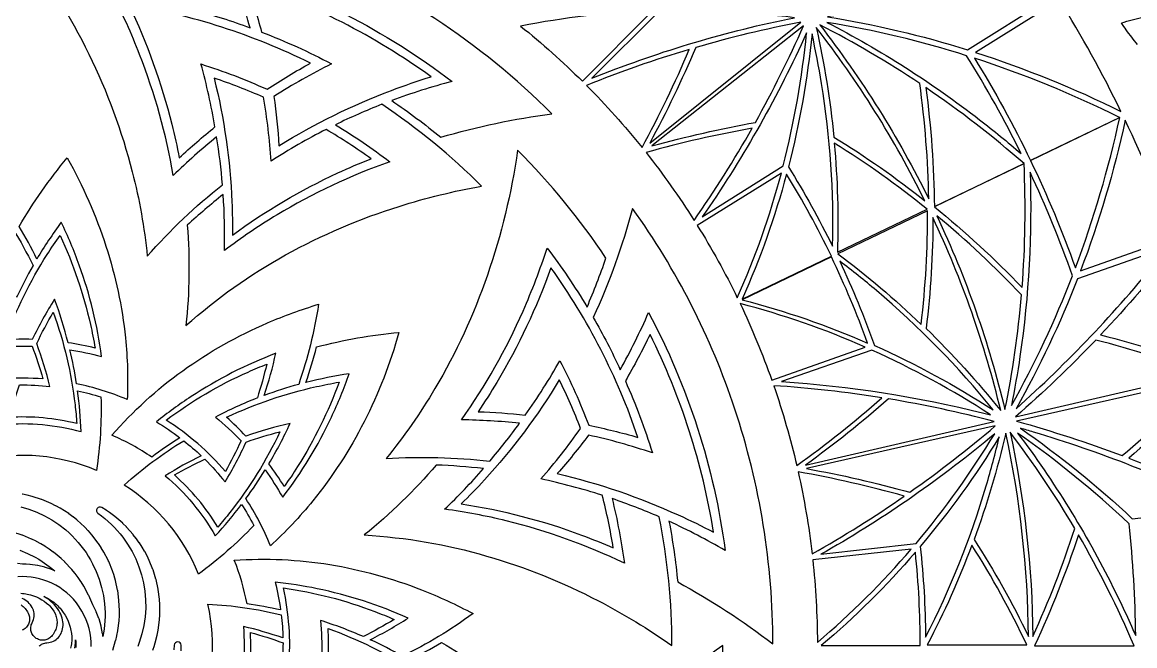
# Model space of a CAD drawing. Extents: x 10 to 990, y 10 to 990.
# Drawn here: x 500 to 760.8, y 499.9 to 646.1 of the extents above; entities that cross this region are included whole.
import ezdxf

# ---------------------------------------------------------------- set-up
doc = ezdxf.new("R2010")
doc.units = 0

msp = doc.modelspace()

# ---------------------------------------------------------------- linework, layer by layer
for points in [[(598.1, 619.16, -0.039137), (624.15, 624.68, 0.100933), (565.38, 663.4, 0.054608), (528.7, 673.62, -0.040943), (540.29, 649.03, -0.022556), (553.4, 644.85, 0.023142), (548.62, 659.02, -0.089102), (600.74, 632.25, 0.022702), (586.59, 627.78, -0.023162), (598.1, 619.16)], [(537.5, 649.75, 0.018968), (532.52, 660.98, 0.049635), (500, 664.2, -0.046935), (515.61, 638.67, -0.0509), (525.79, 611.07, -0.037524), (529.3, 591.28, -0.044911), (546.93, 608.05, 0.019797), (545.56, 619.26, 0.02392), (535.39, 610.21, 0.050308), (527.51, 638.55, 0.025022), (521.09, 652.91, -0.027233), (537.5, 649.75)], [(556.1, 643.83, -0.029379), (572.49, 636.38, 0.024865), (558.98, 628.74, -0.019341), (560.17, 617.19, -0.047708), (586.53, 630.15, -0.014917), (595.81, 633.37, 0.074886), (552.46, 655.64, -0.019203), (556.1, 643.83)], [(545.17, 621.6, 0.024942), (541.89, 636.35, -0.029298), (557.38, 630.42, -0.018964), (567.54, 636.54, 0.074298), (524.99, 650.26, -0.049149), (535.05, 622.22, -0.014147), (536.79, 614.32, -0.019403), (545.17, 621.6)], [(688.72, 647.42, -0.036304), (721.55, 639.67), (740.52, 651.63, 0.041132), (691.82, 647.93, 0.002706), (688.72, 647.42)], [(723.41, 639.07, -0.036375), (757.54, 625.24, 0.026016), (743.12, 651.34), (723.41, 639.07)], [(647.64, 648.77, 0.040636), (616.82, 645.23, -0.026094), (631.29, 632.3), (647.64, 648.77)], [(680.98, 647.21, 0.037811), (649.39, 648.83), (633.5, 633, -0.044323), (679.4, 646.89), (680.98, 647.21)], [(682.5, 646.17, 0.022902), (657.86, 640.2, -0.023311), (647.08, 617.8), (682.5, 646.17)], [(683.16, 645.33), (647.61, 617.13, -0.023311), (671.85, 622.64, 0.022905), (683.16, 645.33)], [(686.11, 644.9, -0.030301), (690.26, 619.21, -0.030296), (711.57, 604.26, 0.050959), (686.11, 644.9)], [(686.93, 645.52, -0.050958), (712.49, 604.7, 0.029902), (710.37, 631.78, 0.029905), (686.93, 645.52)], [(688.6, 646.11, -0.045841), (724.41, 623.27, -0.012844), (734.12, 615.36, 0.025194), (721.34, 638.3, 0.036349), (688.6, 646.11)], [(683.84, 643.62, -0.044453), (660.17, 601.62), (659.39, 600.5), (678.37, 612.46, 0.037824), (683.84, 643.62)], [(685.12, 643.43, -0.037775), (679.58, 612.22, -0.025177), (689.95, 593.61, 0.046732), (687.34, 631.79, 0.013733), (685.12, 643.43)], [(656.35, 639.76, 0.024015), (632.27, 631.32, -0.026175), (645.27, 616.78, 0.024025), (656.35, 639.76)], [(723.21, 637.7, -0.026013), (736.32, 613.74), (757.23, 623.81, 0.036413), (723.21, 637.7)], [(571.22, 621.01, 0.024933), (558.34, 613.57, 0.025789), (556.56, 628.54, 0.022319), (544.97, 633.04, -0.050564), (549.14, 604.03, -0.014247), (549.24, 596.2, -0.050993), (573.95, 610.79, -0.014203), (581.76, 614.14, 0.02236), (571.22, 621.01)], [(711.8, 630.81, -0.030682), (713.8, 602.91), (734.82, 613.02, 0.030342), (711.8, 630.81)], [(538.68, 598.54, -0.045607), (538.37, 575.01, -0.055143), (561.73, 591.57, -0.0509), (588.34, 602.97, -0.032283), (607.68, 607.7, 0.049562), (584.25, 626.89, 0.018917), (573.39, 622.1, -0.02698), (586.15, 613.43, 0.050147), (559.71, 600.97, 0.02738), (547.39, 592.6, 0.024275), (547.1, 605.75, 0.020215), (538.68, 598.54)], [(746.87, 588.53, 0.036442), (757.24, 623.79), (736.33, 613.73, -0.026064), (746.87, 588.53)], [(671.08, 621.28, 0.024019), (646.21, 615.6, -0.026187), (657.48, 599.68, 0.024021), (671.08, 621.28)], [(748.07, 587.84), (769.95, 595.59, 0.026055), (758.55, 623.14, -0.0364), (748.07, 587.84)], [(632.4, 579.36, 0.018914), (636.81, 590.83, 0.049621), (616.1, 616.11, -0.047291), (609.02, 586.84, -0.050702), (596.72, 560.22, -0.037324), (585.26, 543.82, -0.04491), (609.58, 543.22, 0.019802), (616.55, 552.11, 0.023917), (602.95, 552.9, 0.050095), (617.38, 578.42, 0.025119), (623.03, 593.2, -0.026976), (632.4, 579.36)], [(690.33, 617.79, -0.031571), (691.07, 592.19), (712.09, 602.31, 0.031138), (690.33, 617.79)], [(499.29, 598.28, -0.042375), (510.54, 614.33, -0.049239), (519.61, 593.63, -0.052538), (524.18, 572.14, -0.03718), (524.6, 557.66, 0.049856), (512.71, 561.39, 0.020935), (511.15, 569.35, -0.027109), (518.58, 567.74, 0.05414), (513.36, 589.17, 0.024994), (509.14, 599.26, 0.023686), (503.41, 590.62, 0.019768), (499.29, 598.28)], [(734.37, 583.92, 0.030379), (734.83, 613.01), (713.81, 602.89, -0.030723), (734.37, 583.92)], [(677.93, 610.77), (658.22, 598.51, -0.026034), (667.61, 581.52, 0.040612), (677.93, 610.77)], [(679.13, 610.53, -0.04055), (668.74, 581.23), (689.66, 591.3, 0.026021), (679.13, 610.53)], [(731.85, 556.24, 0.036326), (746.17, 586.71, 0.025177), (736.22, 611, -0.045743), (733.86, 567.78, -0.012924), (731.85, 556.24)], [(491.67, 560.55, 0.0218), (490.25, 552.68, 0.049445), (480.01, 549.71, -0.059607), (481.11, 572.59, -0.053039), (487.11, 593.99, -0.028546), (492.53, 605.66, -0.043405), (502.52, 589.1, 0.02015), (498.64, 581.57, 0.024272), (493.59, 590.47, 0.053797), (486.72, 569.29, 0.025917), (485.17, 559.3, -0.027146), (491.67, 560.55)], [(653.63, 514.89, -0.039084), (675.95, 500.37, 0.079827), (667.03, 555.45, 0.075683), (643.05, 602.47, -0.040891), (633.86, 576.88, -0.022445), (640.18, 564.66, 0.02314), (646.81, 578.06, -0.089426), (664.76, 522.28, 0.022769), (651.59, 529.13, -0.02326), (653.63, 514.89)], [(710.71, 575.28, 0.031172), (712.18, 601.94), (691.16, 591.83, -0.031609), (710.71, 575.28)], [(729.35, 555.09, 0.050964), (713.47, 600.34, -0.030312), (711.86, 574.36, -0.030291), (729.35, 555.09)], [(730.34, 555.3, 0.0299), (734.23, 582.19, 0.029918), (714.4, 600.75, -0.050961), (730.34, 555.3)], [(510.74, 571, 0.026308), (507.57, 581.21, 0.027319), (502.35, 571.77, 0.02217), (495.99, 571.69, -0.053887), (505.83, 591.66, -0.0124), (508.85, 596.17, -0.052585), (515.97, 575.28, -0.014096), (517.06, 569.75, 0.022378), (510.74, 571)], [(732.94, 555.52, 0.041135), (766.44, 590.73, 0.002717), (768.55, 593.37), (747.37, 586.01, -0.036292), (732.94, 555.52)], [(752.77, 572.83, -0.022583), (778.95, 564.78, 0.02619), (770.66, 593.57, -0.022577), (752.77, 572.83)], [(698.13, 570.89, 0.026078), (689.67, 591.11), (668.75, 581.04, -0.040577), (698.13, 570.89)], [(727.59, 555.23, 0.046679), (700.2, 583.25, 0.013762), (691.65, 590.08, -0.025173), (699.73, 570.37, -0.037749), (727.59, 555.23)], [(497.92, 579.99, 0.026499), (494.14, 569.87, -0.029212), (502.29, 570.2, -0.020913), (504.84, 562.5, 0.07371), (486.49, 561.21, -0.056126), (492.1, 582.82, -0.011132), (493.88, 587.16, -0.019901), (497.92, 579.99)], [(617.92, 554.04, 0.024952), (626.03, 566.78, -0.029318), (632.79, 551.64, -0.018967), (644.31, 548.8, 0.074038), (623.91, 588.57, -0.048924), (611.24, 561.7, -0.014279), (606.85, 554.82, -0.019404), (617.92, 554.04)], [(536.93, 548.71, 0.021786), (530.36, 544.15, 0.049492), (521.01, 549.28, -0.058489), (537.6, 564.42, -0.054482), (557.48, 575.64, -0.028252), (569.44, 580, -0.043421), (564.79, 561.23, 0.020185), (556.72, 558.65, 0.024314), (559.45, 568.51, 0.053985), (539.56, 558.36, 0.025724), (531.45, 552.42, -0.027078), (536.93, 548.71)], [(697.57, 569.98, 0.040636), (668.27, 580.16, -0.026094), (675.69, 562.23), (697.57, 569.98)], [(499.38, 561.12, -0.029377), (506.49, 560.72, 0.027502), (503.39, 570.83, -0.020593), (507.27, 578.13, -0.057431), (512.37, 556.42, -0.011879), (512.77, 552.03, 0.074754), (496.94, 553.49, -0.022096), (499.38, 561.12)], [(569, 570, -0.042352), (588.3, 573.4, -0.049082), (580.11, 552.41, -0.052696), (568.11, 533.92, -0.037174), (558.17, 523.38, 0.050004), (552.4, 534.43, 0.020908), (556.93, 541.16, -0.027183), (561.04, 534.76, 0.053865), (572.45, 553.5, 0.025367), (576.65, 563.73, 0.023708), (566.5, 561.68, 0.019782), (569, 570)], [(641.37, 562.03, -0.029386), (647.7, 545.18, 0.024859), (632.74, 549.33, -0.019327), (625.42, 540.31, -0.048663), (653.76, 530.61, -0.014105), (662.06, 526.56, 0.075118), (647.15, 572.95, -0.019198), (641.37, 562.03)], [(732.84, 553.64), (777.07, 563.82, 0.021984), (751.63, 571.63, -0.022402), (732.84, 553.64)], [(726.93, 554.11, 0.037811), (699.17, 569.27), (677.98, 561.9, -0.044323), (725.37, 554.5), (726.93, 554.11)], [(555.1, 558.04, 0.026503), (545.27, 553.56, -0.02925), (551.27, 548.02, -0.020904), (547.63, 540.78, 0.074071), (533.73, 552.84, -0.055992), (552.92, 564.12, -0.011374), (557.31, 565.97, -0.019922), (555.1, 558.04)], [(518.45, 558.27, -0.045293), (517.38, 541.05, 0.156191), (490.32, 543.51, -0.04784), (492.8, 560.7, -0.022307), (498.24, 561.1, 0.026727), (495.55, 551.82, -0.089001), (513.8, 550.15, 0.026244), (512.95, 559.74, -0.023396), (518.45, 558.27)], [(557.81, 542.61, 0.026285), (562.79, 552.08, 0.027247), (552.42, 549.09, 0.022145), (547.87, 553.53, -0.053915), (568.94, 560.69, -0.012394), (574.27, 561.75, -0.05261), (564.53, 541.94, -0.014169), (561.39, 537.26, 0.022535), (557.81, 542.61)], [(635.95, 535.21, 0.024917), (621.57, 539.06, 0.02578), (630.89, 550.89, 0.022315), (625.87, 562.27, -0.050569), (608.32, 538.81, -0.014258), (602.85, 533.21, -0.051818), (631.09, 525.89, -0.013431), (638.54, 522.89, 0.022692), (635.95, 535.21)], [(701.51, 558.08, 0.024015), (676.15, 560.92, -0.026175), (681.55, 542.18, 0.024025), (701.51, 558.08)], [(733.09, 552.59, -0.022391), (757.82, 544.52, 0.021975), (777.35, 562.57), (733.09, 552.59)], [(759.36, 543.93, -0.022561), (784.47, 532.99, 0.02616), (779.47, 562.53, -0.022572), (759.36, 543.93)], [(727.85, 552.51, 0.022902), (703.06, 557.83, -0.023311), (683.63, 542.32), (727.85, 552.51)], [(728.08, 551.47), (683.81, 541.48, -0.023311), (708.04, 535.94, 0.022905), (728.08, 551.47)], [(733.99, 550.94, -0.036304), (760.2, 529.71), (782.49, 532.25, 0.041132), (737.01, 550.05, 0.002706), (733.99, 550.94)], [(554.26, 528.16, -0.045271), (541.32, 516.74, 0.156894), (523.92, 537.61, -0.047861), (537.84, 548.02, -0.022403), (541.96, 544.46, 0.026736), (533.5, 539.8, -0.089234), (545.22, 525.7, 0.026255), (551.41, 533.09, -0.023364), (554.26, 528.16)], [(542.79, 543.67, -0.029342), (547.53, 538.36, 0.027501), (552.48, 547.69, -0.020559), (560.39, 550.11, -0.057272), (548.69, 531.21, -0.012054), (545.83, 527.77, 0.074867), (535.66, 539.99, -0.02211), (542.79, 543.67)], [(727.95, 549.64, -0.044453), (688.4, 522.06), (687.22, 521.39), (709.5, 523.94, 0.037824), (727.95, 549.64)], [(729.02, 548.91, -0.037775), (710.48, 523.19, -0.025177), (711.75, 501.92, 0.046732), (725.96, 537.46, 0.013733), (729.02, 548.91)], [(730.55, 549.8, -0.030301), (723.14, 524.85, -0.030296), (735.86, 502.14, 0.050959), (730.55, 549.8)], [(731.55, 550, -0.050958), (736.88, 502.14, 0.029902), (746.71, 527.46, 0.029905), (731.55, 550)], [(733.31, 549.81, -0.045841), (755.67, 513.7, -0.012844), (760.99, 502.35, 0.025194), (759.43, 528.56, 0.036349), (733.31, 549.81)], [(597.03, 542.32, -0.045624), (580.18, 525.91, -0.056005), (608.85, 520.98, -0.049639), (635.04, 510.48, -0.032749), (652.29, 500.01, 0.049567), (649.31, 530.16, 0.018964), (638.25, 534.44, -0.027412), (641.14, 519.29, 0.050609), (613.46, 529.22, 0.027075), (599, 531.97, 0.024297), (608.09, 541.47, 0.020217), (597.03, 542.32)], [(706.76, 535.04, 0.024019), (681.88, 540.71, -0.026187), (685.14, 521.48, 0.024021), (706.76, 535.04)], [(747.59, 525.96, -0.030682), (737.28, 499.95), (760.61, 499.95, 0.030342), (747.59, 525.96)], [(708.37, 522.6), (685.29, 520.1, -0.026034), (686.38, 500.73, 0.040612), (708.37, 522.6)], [(709.35, 521.86, -0.04055), (687.28, 499.97), (710.49, 499.97, 0.026021), (709.35, 521.86)], [(722.59, 523.54, -0.031571), (712.15, 500.16), (735.47, 500.15, 0.031138), (722.59, 523.54)], [(560.55, 508.33, 0.02178), (552.68, 509.75, 0.04963), (549.7, 519.99, -0.058315), (572.07, 518.97, -0.053382), (593.6, 513.05, -0.029438), (605.66, 507.47, -0.043385), (589.1, 497.48, 0.020147), (581.57, 501.36, 0.024258), (590.47, 506.41, 0.054251), (569.1, 513.32, 0.025369), (559.3, 514.83, -0.026881), (560.55, 508.33)], [(579.98, 502.08, 0.026462), (569.87, 505.87, -0.02908), (570.2, 497.71, -0.020897), (562.5, 495.16, 0.073795), (561.21, 513.51, -0.055631), (582.62, 507.97, -0.011619), (587.16, 506.12, -0.01988), (579.98, 502.08)], [(558.27, 481.55, -0.045305), (541.05, 482.62, 0.156319), (543.51, 509.68, -0.047833), (560.7, 507.2, -0.022228), (561.1, 501.77, 0.026715), (551.82, 504.45, -0.088965), (550.15, 486.2, 0.026216), (559.74, 487.05, -0.023159), (558.27, 481.55)], [(571, 489.26, 0.026301), (581.21, 492.43, 0.027262), (571.77, 497.65, 0.022277), (571.69, 504.01, -0.053289), (591.42, 494.31, -0.013042), (596.17, 491.15, -0.052449), (575.34, 484.04, -0.014333), (569.75, 482.94, 0.02239), (571, 489.26)], [(561.12, 500.62, -0.028921), (560.72, 493.51, 0.027445), (570.82, 496.62, -0.020575), (578.12, 492.73, -0.057276), (556.49, 487.64, -0.012058), (552.03, 487.23, 0.074829), (553.48, 503.06, -0.022084), (561.12, 500.62)], [(598.27, 500.71, -0.042377), (614.33, 489.46, -0.049395), (593.56, 480.37, -0.05237), (572.14, 475.82, -0.037178), (557.66, 475.4, 0.049852), (561.39, 487.3, 0.020894), (569.35, 488.85, -0.026997), (567.74, 481.42, 0.054314), (589.24, 486.67, 0.024874), (599.26, 490.86, 0.02373), (590.62, 496.59, 0.019838), (598.27, 500.71)], [(649.75, 462.5, 0.018977), (660.98, 467.48, 0.049618), (664.2, 500, -0.047437), (638.42, 484.27, -0.050956), (610.81, 474.15, -0.03703), (591.28, 470.7, -0.044916), (608.05, 453.07, 0.019822), (619.26, 454.44, 0.023921), (610.21, 464.61, 0.050604), (638.72, 472.55, 0.024701), (652.91, 478.91, -0.027304), (649.75, 462.5)]]:
    msp.add_lwpolyline(points, format="xyb", close=True)
for points in [[(761.43, 640.9, -0.003162), (760.07, 642.61, -0.003684), (758.78, 644.35, 0.001912), (757.64, 645.99, -0.003751), (760.13, 646.71, -0.005156), (762.64, 647.32, -0.005656)], [(521.21, 498.9), (521.89, 501.13, 0.016812), (521.91, 501.18), (522.17, 502.3, 0.01242), (522.18, 502.34), (522.38, 503.47, 0.008854), (522.39, 503.49), (522.56, 504.64, 0.009113), (522.56, 504.67), (522.68, 505.81, 0.011486), (522.69, 505.85), (522.76, 506.99, 0.012493), (522.76, 507.03), (522.77, 508.18, 0.009335), (522.77, 508.21), (522.75, 509.36, 0.009318), (522.74, 509.39), (522.67, 510.54, 0.017359), (522.67, 510.6), (522.37, 512.87, 0.021606), (522.35, 512.94), (521.85, 515.2, 0.015788), (521.84, 515.25), (521.52, 516.35, 0.007077), (521.51, 516.38), (521.16, 517.48, 0.019236), (521.13, 517.54), (520.25, 519.7, 0.015324), (520.23, 519.75), (519.72, 520.8, 0.012677), (519.7, 520.84), (519.13, 521.88, 0.010397), (519.11, 521.91), (518.5, 522.92, 0.009261), (518.49, 522.94), (517.83, 523.94, 0.017395), (517.8, 523.98), (516.34, 525.91, 0.017993), (516.3, 525.96), (515.49, 526.87, 0.01029), (515.47, 526.9), (514.64, 527.77, 0.011298), (514.61, 527.79), (513.76, 528.61, 0.009259), (513.73, 528.63), (512.85, 529.42, 0.013671), (512.81, 529.45), (511.89, 530.18, 0.009717), (511.86, 530.2), (510.92, 530.89, 0.009607), (510.89, 530.91), (509.92, 531.57, 0.011909), (509.89, 531.59), (508.89, 532.19, 0.012815), (508.86, 532.21), (507.83, 532.77, 0.008243), (507.81, 532.78), (506.77, 533.29, 0.010161), (506.74, 533.31), (505.69, 533.78, 0.009779), (505.66, 533.79), (504.59, 534.22, 0.019329), (504.53, 534.24), (502.33, 534.93, 0.014941), (502.29, 534.95), (501.18, 535.22, 0.010065), (501.15, 535.23), (500.02, 535.47, 0.011598), (499.99, 535.47)], [(499.66, 532.55), (501.55, 531.99), (503.39, 531.29), (505.19, 530.44), (506.94, 529.46), (508.6, 528.33), (510.21, 527.08), (510.97, 526.4), (511.7, 525.69), (513.1, 524.18), (513.75, 523.39), (514.36, 522.58), (514.94, 521.77), (515.48, 520.92), (515.99, 520.06), (516.47, 519.18), (517.32, 517.38), (518.02, 515.52), (518.58, 513.63), (519, 511.69), (519.27, 509.74), (519.4, 507.76), (519.4, 506.78), (519.37, 505.81), (519.2, 503.81), (518.92, 502.12), (518.85, 502.73, 0.014608), (518.84, 502.77), (518.52, 504.48, 0.026031), (518.5, 504.56), (518, 506.22, 0.02336), (517.98, 506.3), (517.33, 507.92, 0.022583), (517.29, 507.98), (516.51, 509.51), (516.08, 510.6, 0.011147), (516.07, 510.63), (515.57, 511.74, 0.013705), (515.55, 511.78), (515.01, 512.83, 0.008107), (515, 512.86), (514.42, 513.89, 0.011209), (514.4, 513.92), (513.78, 514.93, 0.012884), (513.75, 514.97), (513.09, 515.93, 0.008191), (513.07, 515.95), (512.38, 516.89, 0.013062), (512.35, 516.92), (511.61, 517.82, 0.015451), (511.57, 517.86), (510, 519.55, 0.017161), (509.96, 519.59), (509.11, 520.38, 0.010313), (509.09, 520.4), (508.21, 521.15, 0.008745), (508.19, 521.17), (507.29, 521.89, 0.011173), (507.26, 521.91), (506.33, 522.59, 0.012382), (506.3, 522.61), (505.34, 523.23, 0.00862), (505.32, 523.25), (504.34, 523.84, 0.011184), (504.31, 523.86), (503.3, 524.42, 0.012533), (503.26, 524.44), (502.23, 524.93, 0.013459), (502.19, 524.95), (500.08, 525.84, 0.022997), (500.01, 525.86), (497.81, 526.55, 0.015939)], [(530.57, 498.88), (530.96, 500.03, 0.006761), (530.96, 500.05), (531.31, 501.2, 0.015188), (531.32, 501.25), (531.6, 502.41, 0.008599), (531.61, 502.44), (531.84, 503.6, 0.011121), (531.85, 503.63), (532.03, 504.8, 0.012086), (532.03, 504.84), (532.16, 506, 0.011376), (532.16, 506.04), (532.23, 507.22, 0.010042), (532.23, 507.25), (532.26, 508.41, 0.010245), (532.26, 508.45), (532.23, 509.61, 0.010418), (532.23, 509.64), (532.16, 510.79, 0.017668), (532.15, 510.85), (531.85, 513.14, 0.019389), (531.84, 513.2), (531.36, 515.45, 0.022915), (531.34, 515.53), (530.66, 517.72, 0.020203), (530.63, 517.78), (529.77, 519.91, 0.016027), (529.75, 519.96), (529.26, 520.99, 0.009246), (529.24, 521.02), (528.71, 522.04, 0.015376), (528.68, 522.09), (528.08, 523.07, 0.006272), (528.07, 523.09), (527.45, 524.06, 0.010494), (527.43, 524.09), (526.75, 525.04, 0.011044), (526.73, 525.07), (526.02, 525.98, 0.012792), (526, 526.02), (525.23, 526.9, 0.007082), (525.22, 526.92), (524.43, 527.78, 0.015174), (524.4, 527.82), (523.55, 528.63, 0.003991), (523.54, 528.65), (522.67, 529.45, 0.016948), (522.62, 529.49), (521.69, 530.24, 0.006996), (521.67, 530.25), (520.72, 530.97, 0.008342), (520.7, 530.99), (519.71, 531.68, 0.016382), (519.67, 531.71), (518.63, 532.34, 0.402883), (517.53, 532.1, 0.402883), (517.73, 530.99), (518.57, 530.38), (519.37, 529.74), (520.9, 528.38), (521.6, 527.68), (522.28, 526.94), (522.94, 526.17), (523.55, 525.4), (524.7, 523.77), (525.72, 522.07), (526.6, 520.29), (527.34, 518.47), (527.94, 516.58), (528.42, 514.66), (528.73, 512.7), (528.9, 510.73), (528.93, 508.72), (528.88, 507.73), (528.78, 506.71), (528.66, 505.7), (528.5, 504.71), (528.04, 502.7), (527.43, 500.73), (527.07, 499.78)], [(499.4, 522.33), (501.23, 521.59), (503.01, 520.71), (503.86, 520.22), (504.7, 519.7), (506.33, 518.55), (507.65, 517.48), (507.11, 517.72, 0.014603), (507.07, 517.73), (506.25, 518.04, 0.012995), (506.21, 518.05), (505.38, 518.32, 0.018454), (505.32, 518.33), (503.63, 518.73, 0.022227), (503.56, 518.75), (501.84, 518.99, 0.015418), (501.79, 519), (500.92, 519.07, 0.016394), (500.87, 519.07), (500.04, 519.09), (498.89, 519.26, 0.014336)], [(537.26, 498.76), (537.26, 500.04, 0.403852), (536.47, 500.85, 0.403852), (535.63, 500.1), (535.55, 498.97)]]:
    msp.add_lwpolyline(points, format="xyb")
for points in [[(516.16, 499.76), (516.14, 500.79), (516.05, 501.82), (515.89, 502.9), (515.67, 503.95), (515.37, 504.97), (514.99, 506), (514.52, 507.04), (513.97, 508.08), (513.35, 509.07), (512.69, 509.99), (511.99, 510.83), (511.23, 511.63), (510.45, 512.34), (509.62, 513), (508.77, 513.59), (507.86, 514.13), (506.94, 514.61), (506.02, 515.01), (505.03, 515.35), (504.04, 515.65), (503.04, 515.87), (502.05, 516.03), (501.03, 516.12), (500.01, 516.15), (498.97, 516.12)], [(499.66, 512.23), (500.04, 512.2), (500.43, 512.16), (500.8, 512.11), (501.18, 512.04), (501.92, 511.87), (502.62, 511.64), (503.31, 511.38), (503.96, 511.08), (504.58, 510.74), (505.16, 510.36), (505.7, 509.95), (506.2, 509.51), (506.43, 509.28), (506.65, 509.05), (507.04, 508.56), (507.38, 508.05), (507.67, 507.51), (507.79, 507.24), (507.89, 506.96), (507.97, 506.69), (508.05, 506.4), (508.1, 506.12), (508.13, 505.83), (508.15, 505.54), (508.15, 505.25), (508.13, 504.96), (508.09, 504.66), (508.03, 504.37), (507.95, 504.07), (507.85, 503.78), (507.73, 503.48), (507.58, 503.19), (507.42, 502.9), (507.23, 502.6), (507.01, 502.31), (506.84, 502.11), (506.65, 501.92), (506.45, 501.76), (506.23, 501.62), (506.01, 501.5), (505.77, 501.39), (505.53, 501.32), (505.28, 501.26), (505.03, 501.23), (504.78, 501.22), (504.52, 501.23), (504.27, 501.27), (504.01, 501.34), (503.77, 501.42), (503.53, 501.53), (503.29, 501.66), (503.07, 501.82), (502.87, 501.99), (502.69, 502.18), (502.53, 502.38), (502.39, 502.6), (502.27, 502.83), (502.17, 503.06), (502.1, 503.3), (502.04, 503.55), (502.01, 503.81), (502, 504.06), (502.02, 504.32), (502.06, 504.58), (502.12, 504.83), (502.21, 505.08), (502.33, 505.32), (502.5, 505.69), (502.63, 506.06), (502.72, 506.43), (502.77, 506.81), (502.79, 507.18), (502.76, 507.54), (502.7, 507.9), (502.6, 508.26), (502.48, 508.6), (502.31, 508.93), (502.12, 509.26), (501.89, 509.56), (501.63, 509.85), (501.35, 510.13), (501.04, 510.38), (500.7, 510.62), (500.34, 510.83), (499.95, 511.02)], [(503.92, 499.83), (504.11, 500), (504.31, 500.16), (504.53, 500.29), (504.76, 500.41), (505, 500.5), (505.26, 500.57), (505.52, 500.62), (505.78, 500.64), (506.19, 500.68), (506.57, 500.75), (506.94, 500.86), (507.29, 501), (507.61, 501.18), (507.92, 501.38), (508.2, 501.61), (508.46, 501.87), (508.69, 502.16), (508.9, 502.46), (509.08, 502.79), (509.23, 503.14), (509.36, 503.51), (509.45, 503.89), (509.52, 504.29), (509.55, 504.69), (509.55, 505.12), (509.52, 505.55), (509.45, 505.98), (509.35, 506.42), (509.21, 506.87), (509.04, 507.32), (508.83, 507.76), (508.58, 508.21), (508.29, 508.65), (507.96, 509.09), (507.58, 509.52), (507.17, 509.94), (506.71, 510.35), (506.21, 510.75), (505.66, 511.13), (505.06, 511.5), (505.06, 511.5), (505.48, 511.3), (505.88, 511.1), (506.27, 510.87), (506.65, 510.64), (507.01, 510.4), (507.36, 510.14), (507.69, 509.88), (508.01, 509.6), (508.31, 509.31), (508.6, 509.02), (508.88, 508.72), (509.14, 508.41), (509.62, 507.76), (510.05, 507.1), (510.43, 506.41), (510.75, 505.71), (511.02, 504.99), (511.24, 504.27), (511.33, 503.91), (511.4, 503.55), (511.46, 503.19), (511.52, 502.82), (511.58, 502.11), (511.6, 501.4), (511.58, 501.05), (511.56, 500.71), (511.52, 500.37), (511.48, 500.03), (511.34, 499.39)], [(499.77, 509.51), (500, 509.33), (500.23, 509.13), (500.44, 508.91), (500.65, 508.68), (500.84, 508.42), (501.03, 508.15), (501.2, 507.86), (501.35, 507.55), (501.5, 507.22), (501.59, 506.97), (501.66, 506.71), (501.69, 506.45), (501.71, 506.2), (501.7, 505.94), (501.67, 505.69), (501.61, 505.44), (501.54, 505.2), (501.44, 504.97), (501.32, 504.74), (501.18, 504.53), (501.02, 504.33), (500.84, 504.14), (500.64, 503.97), (500.43, 503.81), (500.2, 503.68), (499.95, 503.57)], [(512.32, 499.36), (512.41, 499.99), (512.47, 500.66), (512.49, 501.36), (512.49, 501.36), (512.53, 500.9), (512.56, 500.44), (512.56, 500), (512.55, 499.55)]]:
    msp.add_lwpolyline(points)

doc.saveas('drawing.dxf')
